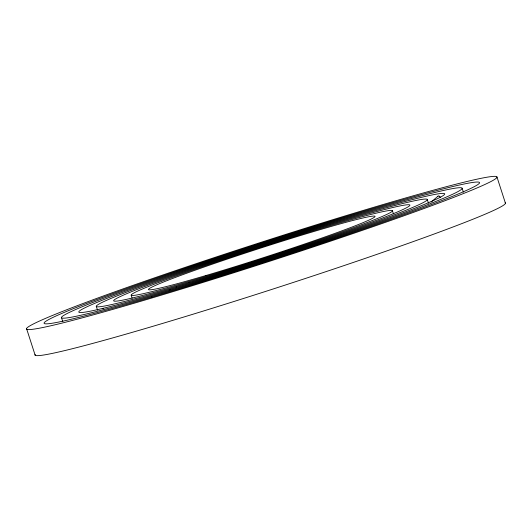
<?xml version="1.0" encoding="UTF-8"?>
<svg xmlns="http://www.w3.org/2000/svg" width="532" height="532" viewBox="0 0 532 532"><rect width="100%" height="100%" fill="white"/><g stroke="black" fill="none" stroke-linecap="round" stroke-linejoin="round"><path stroke-width="0.8" d="M431.1 202.047L437.976 196.228A11.066 2.886 74.8 0 1 439.445 196.261M496.968 176.99A247.134 10.347 -17.9 0 1 146.892 299.476A247.134 10.347 -17.9 0 1 141.519 282.372A247.134 10.347 -17.9 0 1 496.968 176.99L505.4 203.098M462.135 188.268A210.526 8.818 -17.9 0 1 163.404 292.733A210.526 8.818 -17.9 0 1 159.839 277.837A210.526 8.818 -17.9 0 1 462.135 188.268L463.372 192.112M427.256 199.427L428.493 203.271M392.456 210.798A137.296 5.752 -17.9 0 1 196.946 279.094A137.296 5.752 -17.9 0 1 195.976 268.946A137.296 5.752 -17.9 0 1 392.456 210.798L393.447 213.871M131.131 295.094L132.122 298.166M96.285 306.326L97.529 310.169M61.526 317.77L62.763 321.614M26.6 328.729L35.139 355.163M437.756 196.508A11.119 2.933 74.1 0 1 437.969 196.208M439.452 196.308A11.119 2.86 74.1 0 1 440.21 197.079A11.185 2.8 73.4 0 1 440.616 197.625M505.161 202.812A247.134 10.347 -17.9 0 1 271.347 289.568A247.134 10.347 -17.9 0 1 35.192 354.418M103.467 308.673A10.72 2.726 68 0 0 103.181 308.666A10.726 2.72 67.9 0 0 102.922 308.76M205.937 275.51A118.988 4.981 -17.9 0 0 375.033 216.404A118.988 4.981 -17.9 0 0 204.414 266.931A118.988 4.981 -17.9 0 0 205.937 275.51M169.934 289.873A192.218 8.046 -17.9 0 0 444.719 194A192.218 8.046 -17.9 0 0 170.725 274.971A192.218 8.046 -17.9 0 0 169.934 289.873M151.839 297.082A228.827 9.583 -17.9 0 0 479.565 182.802A228.827 9.583 -17.9 0 0 153.981 278.954A228.827 9.583 -17.9 0 0 151.839 297.082M189.04 282.366A155.603 6.517 -17.9 0 0 409.873 205.146A155.603 6.517 -17.9 0 0 186.466 271.333A155.603 6.517 -17.9 0 0 189.04 282.366M176.677 286.947A173.911 7.282 -17.9 0 0 427.276 199.726A173.911 7.282 -17.9 0 0 181.425 272.165A173.911 7.282 -17.9 0 0 176.677 286.947"/></g></svg>
